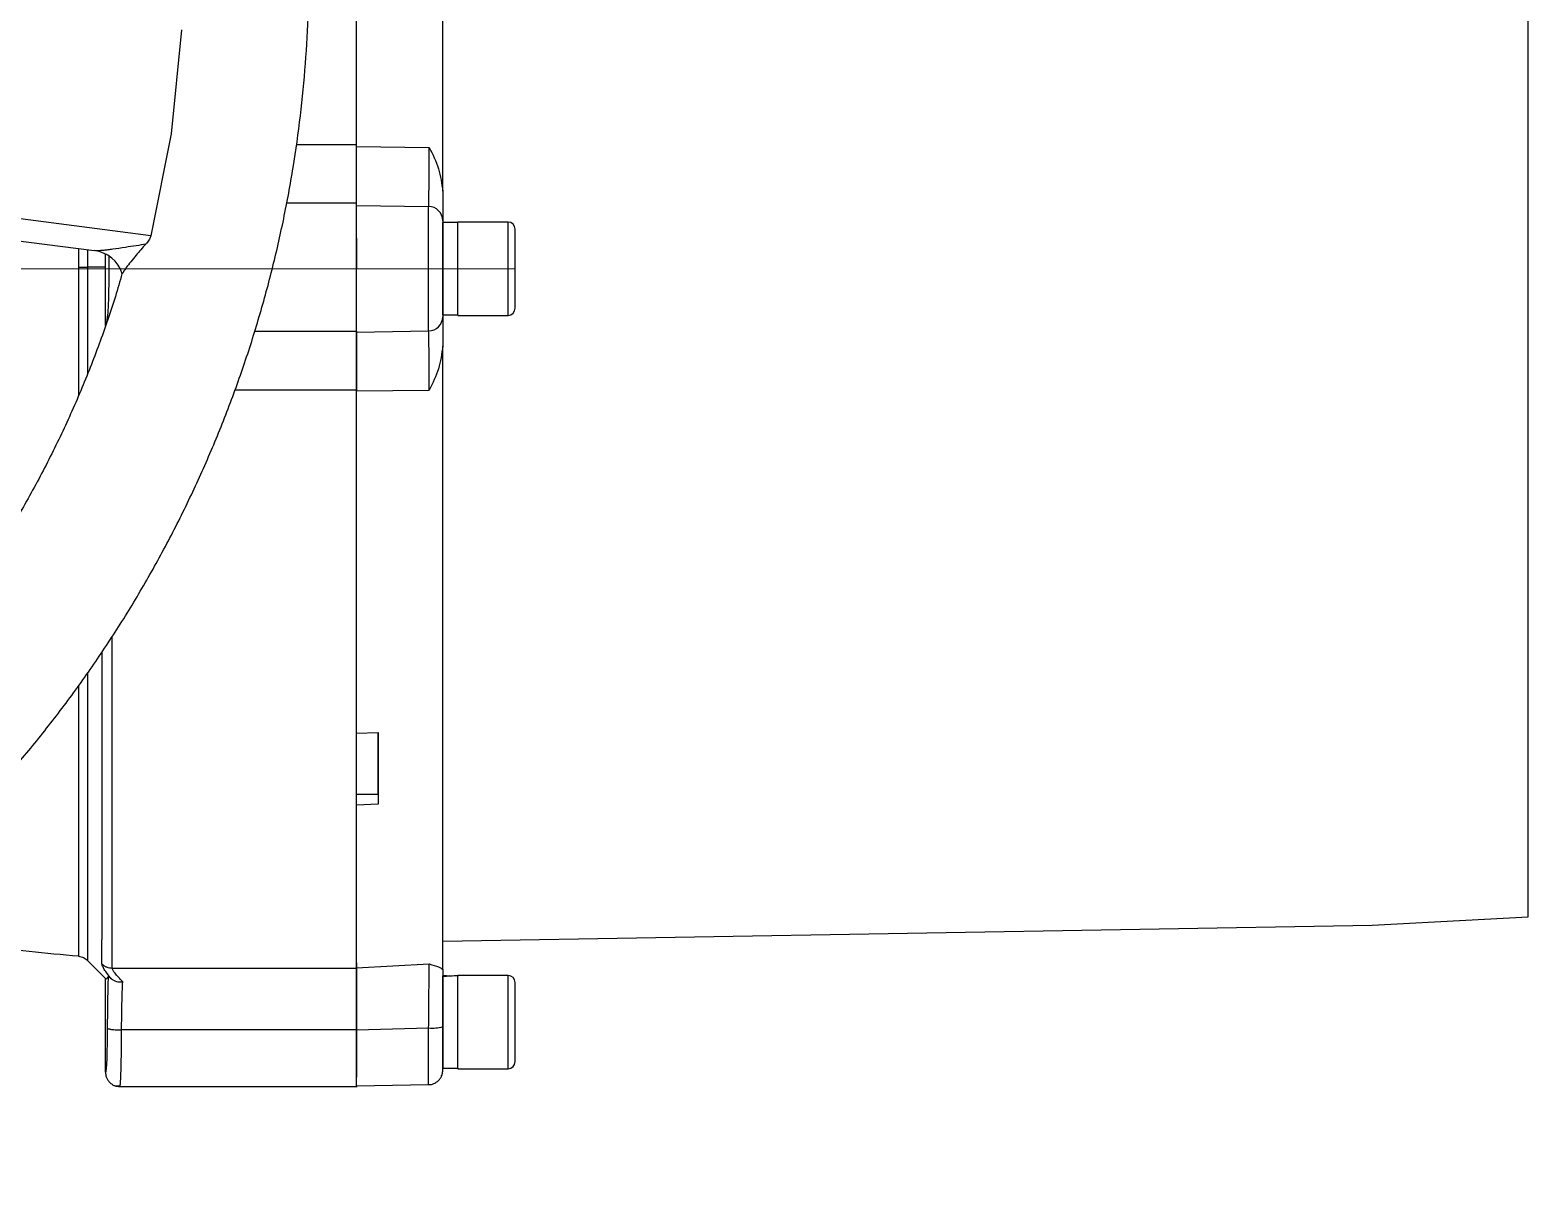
# Model space of a CAD drawing. Header units: millimetres. Extents: x 2687 to 4367, y 1046 to 2234.
# Drawn here: x 3565 to 3773.8, y 1385 to 1547.2 of the extents above; entities that cross this region are included whole.
import ezdxf

# ---------------------------------------------------------------- set-up
doc = ezdxf.new("R2010")
doc.units = ezdxf.units.MM
doc.linetypes.add('CENTER2', pattern=[28.575, 19.05, -3.175, 3.175, -3.175])
doc.layers.add('中心线', color=1, linetype='CENTER2', lineweight=13)

msp = doc.modelspace()

# ---------------------------------------------------------------- linework, layer by layer
at = {"color": 7, "linetype": 'Continuous', "lineweight": 25}
for p, q in [((3586.127, 1547.238), (3584.667, 1532.784)), ((3584.666, 1532.782), (3581.839, 1518.529)), ((3584.667, 1532.784), (3584.666, 1532.782)), ((3602.137, 1531.296), (3610.536, 1531.296)), ((3610.536, 1530.992), (3620.641, 1530.872)), ((3581.839, 1518.529), (3548.007, 1522.931)), ((3610.536, 1523.121), (3600.773, 1523.121)), ((3610.536, 1522.789), (3620.571, 1522.64)), ((3624.636, 1520.403), (3622.536, 1520.403)), ((3631.636, 1520.463), (3624.636, 1520.463)), ((3624.636, 1520.463), (3624.636, 1520.403)), ((3548.386, 1519.788), (3573.97, 1516.489)), ((3571.808, 1514.168), (3571.808, 1516.768)), ((3573.032, 1516.61), (3573.032, 1514.17)), ((3575.536, 1514.175), (3575.536, 1515.974)), ((3575.536, 1514.175), (3575.536, 1515.974)), ((3575.536, 1514.175), (3573.032, 1514.17)), ((3575.536, 1506.066), (3575.536, 1514.175)), ((3610.536, 1509.714), (3610.536, 1509.963)), ((3622.536, 1507.523), (3624.636, 1507.523)), ((3624.636, 1507.463), (3631.636, 1507.463)), ((3596.325, 1505.26), (3610.536, 1505.26)), ((3610.536, 1505.138), (3620.571, 1505.287)), ((3610.536, 1497.049), (3593.557, 1497.049)), ((3610.536, 1496.936), (3620.641, 1497.055)), ((3610.536, 1449.21), (3613.536, 1449.321)), ((3610.536, 1440.749), (3613.536, 1440.749)), ((3613.536, 1440.749), (3613.536, 1439.326)), ((3613.536, 1439.326), (3610.536, 1439.214)), ((3622.536, 1420.223), (3752.062, 1422.484)), ((3752.062, 1422.484), (3773.79, 1423.623)), ((3573.023, 1417.563), (3575.536, 1415.047)), ((3576.456, 1416.493), (3610.536, 1416.493)), ((3610.536, 1417.244), (3610.536, 1416.544)), ((3610.536, 1416.544), (3620.64, 1417.061)), ((3575.536, 1401.964), (3575.536, 1415.048)), ((3622.536, 1413.303), (3622.536, 1415.403)), ((3622.536, 1415.288), (3622.536, 1413.13)), ((3631.636, 1415.463), (3624.636, 1415.463)), ((3610.536, 1407.866), (3577.779, 1407.866)), ((3610.536, 1407.893), (3620.571, 1408.143)), ((3622.536, 1402.523), (3624.636, 1402.523)), ((3624.636, 1402.463), (3631.636, 1402.463)), ((3576.704, 1400.145), (3577.607, 1400.099)), ((3577.535, 1399.964), (3610.536, 1399.964)), ((3577.537, 1399.964), (3577.576, 1400.147)), ((3610.536, 1400.073), (3620.571, 1400.248))]:
    msp.add_line(p, q, dxfattribs=at)
at = {"color": 7, "linetype": 'Continuous', "lineweight": 25, "flags": 128}
for points in [[(3773.79, 1423.623), (3773.79, 1423.631), (3773.79, 1423.884), (3773.79, 1424.485), (3773.79, 1425.434), (3773.79, 1426.726), (3773.79, 1428.356), (3773.79, 1430.318), (3773.791, 1432.605), (3773.791, 1435.207), (3773.791, 1438.114), (3773.791, 1441.316), (3773.791, 1444.799), (3773.791, 1448.551), (3773.791, 1452.556), (3773.791, 1456.8), (3773.791, 1461.265), (3773.791, 1465.934), (3773.791, 1470.79), (3773.791, 1475.813), (3773.791, 1480.984), (3773.791, 1486.283), (3773.791, 1491.689), (3773.791, 1497.182), (3773.791, 1502.739), (3773.791, 1508.341), (3773.791, 1513.964), (3773.791, 1519.587), (3773.791, 1525.188), (3773.791, 1530.746), (3773.791, 1536.238), (3773.791, 1541.645), (3773.791, 1546.944), (3773.791, 1552.115)], [(3620.571, 1505.287), (3620.571, 1505.651), (3620.571, 1506.384), (3620.571, 1507.452), (3620.571, 1508.81), (3620.571, 1510.395), (3620.571, 1512.139), (3620.571, 1513.964), (3620.571, 1515.788), (3620.571, 1517.532), (3620.571, 1519.118), (3620.571, 1520.475), (3620.571, 1521.544), (3620.571, 1522.276), (3620.571, 1522.64)], [(3622.536, 1507.523), (3622.536, 1507.539), (3622.536, 1507.819), (3622.536, 1508.435), (3622.536, 1509.353), (3622.536, 1510.524), (3622.536, 1511.882), (3622.536, 1513.354), (3622.536, 1514.86), (3622.536, 1516.316), (3622.536, 1517.644), (3622.536, 1518.771), (3622.536, 1519.635), (3622.536, 1520.188), (3622.536, 1520.401), (3622.536, 1520.403)], [(3624.636, 1507.523), (3624.636, 1507.507), (3624.636, 1507.507), (3624.636, 1507.855), (3624.636, 1508.533), (3624.636, 1509.503), (3624.636, 1510.713), (3624.636, 1512.099), (3624.636, 1513.585), (3624.636, 1515.092), (3624.636, 1516.538), (3624.636, 1517.845), (3624.636, 1518.943), (3624.636, 1519.772), (3624.636, 1520.288), (3624.636, 1520.463), (3624.636, 1520.463)], [(3624.636, 1507.523), (3624.636, 1507.525), (3624.636, 1507.738), (3624.636, 1508.292), (3624.636, 1509.156), (3624.636, 1510.282), (3624.636, 1511.61), (3624.636, 1513.067), (3624.636, 1514.572), (3624.636, 1516.044), (3624.636, 1517.403), (3624.636, 1518.573), (3624.636, 1519.492), (3624.636, 1520.108), (3624.636, 1520.388), (3624.636, 1520.403)], [(3631.636, 1507.463), (3631.636, 1507.507), (3631.636, 1507.855), (3631.636, 1508.533), (3631.636, 1509.503), (3631.636, 1510.713), (3631.636, 1512.099), (3631.636, 1513.585), (3631.636, 1515.092), (3631.636, 1516.538), (3631.636, 1517.845), (3631.636, 1518.943), (3631.636, 1519.772), (3631.636, 1520.288), (3631.636, 1520.463)], [(3622.536, 1415.403), (3622.536, 1415.227), (3622.536, 1414.709), (3622.536, 1413.876), (3622.536, 1413.096)], [(3622.536, 1402.523), (3622.536, 1402.586), (3622.536, 1402.969), (3622.536, 1403.679), (3622.536, 1404.678), (3622.536, 1405.912), (3622.536, 1407.312), (3622.536, 1408.803), (3622.536, 1410.303), (3622.536, 1411.729), (3622.536, 1413.004), (3622.536, 1414.058), (3622.536, 1414.834), (3622.536, 1415.288)], [(3624.636, 1408.963), (3624.636, 1410.462), (3624.636, 1411.88), (3624.636, 1413.141), (3624.636, 1414.177), (3624.636, 1414.932), (3624.636, 1415.365), (3624.636, 1415.452), (3624.636, 1415.349)], [(3624.636, 1402.523), (3624.636, 1402.552), (3624.636, 1402.869), (3624.636, 1403.519), (3624.636, 1404.466), (3624.636, 1405.66), (3624.636, 1407.034), (3624.636, 1408.514), (3624.636, 1410.018), (3624.636, 1411.465), (3624.636, 1412.774), (3624.636, 1413.876), (3624.636, 1414.709), (3624.636, 1415.227), (3624.636, 1415.403)], [(3631.636, 1408.963), (3631.636, 1410.462), (3631.636, 1411.88), (3631.636, 1413.141), (3631.636, 1414.177), (3631.636, 1414.932), (3631.636, 1415.365), (3631.636, 1415.463)], [(3622.536, 1413.13), (3622.536, 1412.62), (3622.536, 1411.813), (3622.536, 1410.775), (3622.536, 1409.589), (3622.536, 1408.354), (3622.536, 1408.331)], [(3620.571, 1400.248), (3620.571, 1400.442), (3620.571, 1401.013), (3620.571, 1401.936), (3620.571, 1403.171), (3620.571, 1404.662), (3620.571, 1406.345), (3620.571, 1408.143)], [(3624.636, 1402.523), (3624.636, 1402.474), (3624.636, 1402.562), (3624.636, 1402.995), (3624.636, 1403.749), (3624.636, 1404.785), (3624.636, 1406.046), (3624.636, 1407.464), (3624.636, 1408.963)], [(3631.636, 1402.463), (3631.636, 1402.562), (3631.636, 1402.995), (3631.636, 1403.749), (3631.636, 1404.785), (3631.636, 1406.046), (3631.636, 1407.464), (3631.636, 1408.963)]]:
    msp.add_lwpolyline(points, dxfattribs=at)
at = {"color": 7, "linetype": 'Continuous', "lineweight": 25}
for centre, radius, start, end in [((3620.541, 1520.645), 1.995, 0.12481, 89.13021), ((3631.636, 1519.463), 1, 360, 90), ((3573.423, 1511.853), 4.668, 17.58427, 83.2716), ((3571.749, 2178.223), 664.054, 270.005021, 270.110676), ((3631.636, 1508.463), 1, 270, 360), ((3620.541, 1507.282), 1.995, 270.86979, 359.87519), ((3631.636, 1414.463), 1, 360, 90), ((3621.052, 1413.472), 5.35, 264.84154, 286.10398), ((3631.636, 1403.463), 1, 270, 360)]:
    msp.add_arc(centre, radius, start, end, dxfattribs=at)
for centre, major_axis, ratio, start_param, end_param in [((3575.536, 1513.964), (0, 98.916), 0.0000054, 4.6323855, 4.7145267), ((3575.655, 1513.971), (0.007, 98.975), 0.0349473, 3.1091985, 3.2162788), ((3622.536, 1408.963), (11.154, 0), 0.5773521, 1.4765232, 1.5707963), ((3624.636, 1408.963), (11.154, 0), 0.5773521, 1.5707963, 1.760193)]:
    msp.add_ellipse(centre, major_axis=major_axis, ratio=ratio, start_param=start_param, end_param=end_param, dxfattribs=at)
for points, knots in [([(3433.103, 1384.998), (3435.663, 1385.023), (3439.244, 1385.058), (3444.513, 1385.337), (3448.977, 1385.672), (3454.293, 1386.238), (3459.862, 1387.011), (3465.676, 1388.021), (3471.647, 1389.277), (3477.723, 1390.788), (3483.861, 1392.558), (3490.026, 1394.593), (3496.19, 1396.892), (3502.327, 1399.457), (3508.415, 1402.288), (3514.434, 1405.381), (3520.367, 1408.736), (3526.196, 1412.348), (3531.906, 1416.214), (3537.482, 1420.328), (3542.909, 1424.685), (3548.175, 1429.279), (3553.266, 1434.104), (3558.171, 1439.151), (3562.878, 1444.414), (3567.375, 1449.884), (3571.654, 1455.553), (3575.702, 1461.41), (3579.512, 1467.446), (3583.074, 1473.652), (3586.379, 1480.017), (3589.42, 1486.53), (3592.189, 1493.179), (3594.679, 1499.953), (3596.885, 1506.841), (3598.799, 1513.83), (3600.418, 1520.907), (3601.736, 1528.061), (3602.749, 1535.278), (3603.453, 1542.545), (3603.846, 1549.849), (3603.925, 1557.177), (3603.688, 1564.515), (3603.134, 1571.85), (3602.261, 1579.168), (3601.071, 1586.455), (3599.563, 1593.697), (3597.738, 1600.882), (3595.598, 1607.995), (3593.144, 1615.022), (3590.379, 1621.951), (3587.306, 1628.767), (3583.929, 1635.458), (3580.251, 1642.01), (3576.278, 1648.41), (3572.013, 1654.645), (3567.462, 1660.703), (3562.63, 1666.571), (3557.522, 1672.238), (3552.146, 1677.69), (3546.699, 1682.738), (3541.226, 1687.39), (3535.768, 1691.66), (3530.143, 1695.702), (3524.361, 1699.51), (3518.434, 1703.079), (3512.371, 1706.4), (3506.185, 1709.471), (3499.889, 1712.284), (3493.495, 1714.836), (3487.02, 1717.122), (3480.482, 1719.139), (3473.907, 1720.881), (3467.335, 1722.346), (3460.841, 1723.527), (3454.551, 1724.425), (3449.028, 1725.008), (3444.145, 1725.376), (3439.321, 1725.615), (3433.346, 1725.732), (3427.829, 1725.622), (3422.56, 1725.35), (3418.096, 1725.013), (3412.78, 1724.448), (3407.211, 1723.674), (3401.397, 1722.664), (3395.426, 1721.408), (3389.35, 1719.898), (3383.212, 1718.127), (3377.047, 1716.093), (3370.883, 1713.793), (3364.746, 1711.228), (3358.658, 1708.398), (3352.639, 1705.304), (3346.706, 1701.949), (3340.877, 1698.337), (3335.167, 1694.472), (3329.592, 1690.357), (3324.164, 1686), (3318.899, 1681.406), (3313.807, 1676.582), (3308.902, 1671.534), (3304.196, 1666.271), (3299.698, 1660.801), (3295.42, 1655.133), (3291.371, 1649.275), (3287.561, 1643.239), (3283.999, 1637.033), (3280.695, 1630.668), (3277.652, 1624.156), (3274.89, 1617.505), (3272.553, 1611.223), (3271.274, 1607.118), (3270.711, 1605.309)], [0, 0, 0, 0, 0.0102074, 0.014274, 0.021037, 0.0280561, 0.0355867, 0.0434511, 0.0515783, 0.0599113, 0.0684099, 0.0770439, 0.085791, 0.0946336, 0.1035582, 0.112554, 0.1216124, 0.1307262, 0.1398897, 0.1490979, 0.1583469, 0.1676331, 0.1769537, 0.1863062, 0.1956884, 0.2050985, 0.2145348, 0.2239961, 0.233481, 0.2429885, 0.2525178, 0.262068, 0.2716385, 0.2812287, 0.2908382, 0.3004664, 0.3101132, 0.3197782, 0.3294613, 0.3391624, 0.3488814, 0.3586183, 0.3683733, 0.3781464, 0.387938, 0.3977483, 0.4075776, 0.4174265, 0.4272956, 0.4371854, 0.4470968, 0.4570307, 0.4669882, 0.4769704, 0.486979, 0.4970156, 0.5070822, 0.5171812, 0.5273154, 0.5374882, 0.5477037, 0.5569145, 0.5661226, 0.5753266, 0.5845258, 0.5937191, 0.6029052, 0.6120821, 0.6212471, 0.6303962, 0.6395236, 0.6486197, 0.6576679, 0.6666375, 0.6754633, 0.6839789, 0.6919633, 0.6976055, 0.7035012, 0.7112199, 0.7214273, 0.7254939, 0.7322569, 0.739276, 0.7468066, 0.754671, 0.7627982, 0.7711312, 0.7796298, 0.7882638, 0.7970109, 0.8058535, 0.8147781, 0.8237739, 0.8328323, 0.8419461, 0.8511096, 0.8603178, 0.8695668, 0.878853, 0.8881736, 0.8975261, 0.9069083, 0.9163184, 0.9257547, 0.935216, 0.9447009, 0.9542084, 0.9637377, 0.9732879, 0.9828584, 0.9924486, 1, 1, 1, 1]), ([(3610.536, 1531.296), (3610.536, 1534.59), (3610.536, 1541.178), (3610.536, 1550.731), (3610.536, 1559.913), (3610.536, 1568.622), (3610.536, 1576.735), (3610.536, 1583.471), (3610.536, 1587.151), (3610.536, 1588.625)], [0, 0, 0, 0, 0.149957, 0.2999139, 0.4498709, 0.5998278, 0.7497848, 0.8997417, 1, 1, 1, 1]), ([(3610.536, 1522.789), (3610.536, 1523.016), (3610.536, 1523.468), (3610.536, 1525.347), (3610.536, 1527.891), (3610.536, 1529.957), (3610.536, 1530.992)], [0, 0, 0, 0, 0.25006523, 0.49944561, 0.74938637, 1, 1, 1, 1]), ([(3620.571, 1522.64), (3620.577, 1522.737), (3620.588, 1522.921), (3620.6, 1523.523), (3620.611, 1524.139), (3620.618, 1524.681), (3620.63, 1525.775), (3620.638, 1527.734), (3620.64, 1529.841), (3620.641, 1530.872)], [0, 0, 0, 0, 0.14905892, 0.28448604, 0.36525303, 0.43740721, 0.50045229, 0.75546744, 1, 1, 1, 1]), ([(3620.641, 1530.872), (3621.128, 1529.901), (3622.098, 1527.968), (3622.391, 1525.821), (3622.536, 1524.753)], [0, 0, 0, 0, 0.5024427, 1, 1, 1, 1]), ([(3622.536, 1524.753), (3622.536, 1524.201), (3622.536, 1523.099), (3622.536, 1521.879), (3622.536, 1520.993), (3622.536, 1520.764), (3622.536, 1520.649)], [0, 0, 0, 0, 0.250755, 0.4999887, 0.7492331, 1, 1, 1, 1]), ([(3610.536, 1509.875), (3610.536, 1510.249), (3610.536, 1511.527), (3610.536, 1514.229), (3610.536, 1517.459), (3610.536, 1520.278), (3610.536, 1522.383), (3610.536, 1522.875), (3610.536, 1523.121)], [0, 0, 0, 0, 0.0763206, 0.2610565, 0.4457924, 0.6305282, 0.8152641, 1, 1, 1, 1]), ([(3581.839, 1518.529), (3581.786, 1518.373), (3581.657, 1517.994), (3581.383, 1517.633), (3581.201, 1517.431), (3581.154, 1517.379)], [0, 0, 0, 0, 0.3410071, 0.8286347, 1, 1, 1, 1]), ([(3610.536, 1517.963), (3610.536, 1518.078), (3610.536, 1518.341), (3610.536, 1517.98), (3610.536, 1517.05), (3610.536, 1515.632), (3610.536, 1514.52), (3610.536, 1513.964)], [0, 0, 0, 0, 0.1621533, 0.371615, 0.5810766, 0.7905383, 1, 1, 1, 1]), ([(3632.636, 1508.463), (3632.636, 1508.537), (3632.636, 1508.65), (3632.636, 1509.336), (3632.636, 1510.045), (3632.636, 1510.927), (3632.636, 1512.207), (3632.636, 1513.963), (3632.636, 1515.719), (3632.636, 1517), (3632.636, 1517.881), (3632.636, 1518.591), (3632.636, 1519.277), (3632.636, 1519.39), (3632.636, 1519.463)], [0, 0, 0, 0, 0.1197284, 0.1841803, 0.25, 0.3158197, 0.3802716, 0.5, 0.6197284, 0.6841803, 0.75, 0.8158197, 0.8802716, 1, 1, 1, 1]), ([(3581.154, 1517.379), (3580.71, 1517.308), (3579.746, 1517.155), (3578.183, 1516.916), (3576.869, 1516.709), (3575.89, 1516.579), (3575.326, 1516.515), (3574.799, 1516.472), (3574.324, 1516.452), (3574.078, 1516.478), (3573.97, 1516.489)], [0, 0, 0, 0, 0.1610959, 0.3500594, 0.5867226, 0.6799971, 0.7629362, 0.835774, 0.9281692, 1, 1, 1, 1]), ([(3581.154, 1517.379), (3580.69, 1516.869), (3579.639, 1515.713), (3578.588, 1514.356), (3578.028, 1513.526), (3577.885, 1513.283), (3577.872, 1513.26), (3577.873, 1513.263), (3577.873, 1513.263)], [0, 0, 0, 0, 0.296932, 0.6736495, 0.8400755, 0.9606673, 0.9947876, 1, 1, 1, 1]), ([(3571.807, 1496.345), (3571.807, 1499.293), (3571.808, 1505.196), (3571.808, 1511.176), (3571.808, 1514.168)], [0, 0, 0, 0, 0.4994879, 1, 1, 1, 1]), ([(3573.032, 1514.17), (3573.032, 1511.011), (3573.032, 1506.045), (3573.032, 1501.149), (3573.032, 1499.367)], [0, 0, 0, 0, 0.63598219, 1, 1, 1, 1]), ([(3575.989, 1515.686), (3575.993, 1515.134), (3576.002, 1513.74), (3575.982, 1511.38), (3575.933, 1509.289), (3575.863, 1507.782), (3575.811, 1507.434), (3575.783, 1507.244)], [0, 0, 0, 0, 0.1446681, 0.3655212, 0.6066409, 0.7853277, 1, 1, 1, 1]), ([(3577.833, 1513.27), (3577.532, 1512.208), (3576.596, 1508.903), (3574.689, 1503.452), (3572.131, 1496.925), (3569.246, 1490.513), (3566.061, 1484.225), (3562.573, 1478.076), (3558.788, 1472.081), (3554.712, 1466.252), (3550.349, 1460.603), (3545.705, 1455.147), (3540.786, 1449.898), (3535.777, 1445.041), (3530.722, 1440.57), (3525.664, 1436.471), (3520.435, 1432.598), (3515.048, 1428.956), (3509.512, 1425.552), (3503.839, 1422.394), (3498.042, 1419.487), (3492.134, 1416.837), (3486.131, 1414.448), (3480.048, 1412.325), (3473.909, 1410.473), (3467.742, 1408.895), (3461.597, 1407.596), (3455.589, 1406.583), (3450.022, 1405.872), (3445.176, 1405.427), (3440.706, 1405.149), (3436.801, 1405.011), (3434.202, 1405.002), (3433.154, 1404.998)], [0, 0, 0, 0, 0.0170783, 0.0531439, 0.089298, 0.1255445, 0.1618882, 0.1983346, 0.2348901, 0.2715626, 0.3083611, 0.3452967, 0.3823824, 0.4196345, 0.4532144, 0.4867833, 0.5203362, 0.5538698, 0.5873798, 0.6208602, 0.654303, 0.6876965, 0.7210233, 0.7542563, 0.7873511, 0.8202281, 0.8527303, 0.8844984, 0.9144909, 0.939551, 0.9597807, 0.9837802, 1, 1, 1, 1]), ([(3575.783, 1507.244), (3575.765, 1507.161), (3575.73, 1507.001), (3575.697, 1506.655), (3575.681, 1506.491)], [0, 0, 0, 0, 0.5255504, 1, 1, 1, 1]), ([(3622.536, 1507.278), (3622.536, 1507.163), (3622.536, 1506.934), (3622.536, 1506.048), (3622.536, 1504.828), (3622.536, 1503.727), (3622.536, 1503.174)], [0, 0, 0, 0, 0.2507669, 0.5000113, 0.749245, 1, 1, 1, 1]), ([(3610.536, 1496.936), (3610.536, 1497.968), (3610.536, 1500.03), (3610.536, 1502.574), (3610.536, 1504.456), (3610.536, 1504.91), (3610.536, 1505.138)], [0, 0, 0, 0, 0.25004665, 0.49944856, 0.74939592, 1, 1, 1, 1]), ([(3620.641, 1497.055), (3620.64, 1498.089), (3620.639, 1499.482), (3620.634, 1501.016), (3620.63, 1501.896), (3620.624, 1502.735), (3620.614, 1503.561), (3620.602, 1504.344), (3620.588, 1505.006), (3620.577, 1505.19), (3620.571, 1505.287)], [0, 0, 0, 0, 0.2442896, 0.3290361, 0.4144898, 0.500125, 0.5979924, 0.7157703, 0.8510724, 1, 1, 1, 1]), ([(3622.536, 1503.174), (3622.391, 1502.106), (3622.098, 1499.96), (3621.128, 1498.026), (3620.641, 1497.055)], [0, 0, 0, 0, 0.4975573, 1, 1, 1, 1]), ([(3576.456, 1416.493), (3576.457, 1417.099), (3576.459, 1418.299), (3576.463, 1421.065), (3576.466, 1424.431), (3576.47, 1428.818), (3576.473, 1434.358), (3576.477, 1441.156), (3576.48, 1448.541), (3576.482, 1455.721), (3576.484, 1460.638), (3576.484, 1462.742)], [0, 0, 0, 0, 0.1074926, 0.2126392, 0.3154396, 0.4158938, 0.5461536, 0.6722446, 0.7941664, 0.9119185, 1, 1, 1, 1]), ([(3575.041, 1417.07), (3575.042, 1417.626), (3575.044, 1418.718), (3575.048, 1421.162), (3575.051, 1424.063), (3575.054, 1427.399), (3575.056, 1431.074), (3575.059, 1435.627), (3575.062, 1441.14), (3575.065, 1447.654), (3575.068, 1454.09), (3575.07, 1458.513), (3575.07, 1460.583)], [0, 0, 0, 0, 0.1035581, 0.2035099, 0.2998551, 0.392593, 0.4817231, 0.567245, 0.6887335, 0.8021064, 0.9073615, 1, 1, 1, 1]), ([(3573.03, 1457.632), (3573.03, 1456.063), (3573.03, 1451.928), (3573.029, 1445.867), (3573.029, 1439.47), (3573.028, 1433.814), (3573.027, 1428.923), (3573.026, 1424.85), (3573.025, 1421.643), (3573.025, 1419.294), (3573.024, 1417.966), (3573.023, 1417.417), (3573.023, 1417.571), (3573.023, 1417.575)], [0, 0, 0, 0, 0.0633626, 0.1671091, 0.2708556, 0.3746022, 0.4783487, 0.5820952, 0.6858417, 0.7895882, 0.8933347, 0.9970812, 1, 1, 1, 1]), ([(3571.797, 1418.151), (3571.797, 1418.147), (3571.798, 1418.033), (3571.798, 1418.434), (3571.799, 1419.365), (3571.799, 1420.911), (3571.8, 1422.893), (3571.801, 1425.252), (3571.801, 1428.001), (3571.802, 1431.106), (3571.803, 1434.518), (3571.803, 1437.314), (3571.804, 1439.331), (3571.804, 1440.518), (3571.804, 1441.703), (3571.804, 1442.882), (3571.804, 1444.053), (3571.804, 1445.213), (3571.805, 1448.297), (3571.805, 1451.734), (3571.805, 1455.131), (3571.805, 1455.859)], [0, 0, 0, 0, 0.0029077, 0.0949925, 0.1832887, 0.2677958, 0.3485137, 0.4254418, 0.4985799, 0.5759913, 0.6486482, 0.7165502, 0.7383478, 0.7596059, 0.7803246, 0.8005039, 0.8201437, 0.839244, 0.8578049, 0.9695111, 1, 1, 1, 1]), ([(3613.536, 1440.749), (3613.536, 1442.319), (3613.536, 1445.027), (3613.536, 1448.05), (3613.536, 1449.321)], [0, 0, 0, 0, 0.5796371, 1, 1, 1, 1]), ([(3539.542, 1422.043), (3543.224, 1421.517), (3551.66, 1420.313), (3562.418, 1419.041), (3569.5, 1418.391), (3571.8, 1418.179)], [0, 0, 0, 0, 0.34342, 0.7867455, 1, 1, 1, 1]), ([(3571.797, 1418.14), (3572.028, 1418.097), (3572.49, 1418.011), (3572.849, 1417.708), (3573.029, 1417.557)], [0, 0, 0, 0, 0.5000711, 1, 1, 1, 1]), ([(3576.346, 1414.999), (3575.967, 1415.48), (3575.231, 1416.414), (3575.103, 1416.856), (3575.041, 1417.07)], [0, 0, 0, 0, 0.5146876, 1, 1, 1, 1]), ([(3575.041, 1417.07), (3575.138, 1416.985), (3575.333, 1416.812), (3575.686, 1416.632), (3576.064, 1416.514), (3576.326, 1416.5), (3576.456, 1416.493)], [0, 0, 0, 0, 0.2475722, 0.5, 0.7524278, 1, 1, 1, 1]), ([(3577.942, 1414.594), (3577.525, 1415.023), (3576.699, 1415.871), (3576.536, 1416.287), (3576.456, 1416.493)], [0, 0, 0, 0, 0.5050283, 1, 1, 1, 1]), ([(3610.536, 1407.893), (3610.536, 1408.939), (3610.536, 1411.027), (3610.536, 1413.676), (3610.536, 1415.697), (3610.536, 1416.261), (3610.536, 1416.544)], [0, 0, 0, 0, 0.2500652, 0.4994456, 0.7493864, 1, 1, 1, 1]), ([(3620.571, 1408.143), (3620.576, 1408.784), (3620.588, 1410.007), (3620.6, 1411.487), (3620.61, 1412.576), (3620.618, 1413.342), (3620.629, 1414.629), (3620.638, 1416.209), (3620.64, 1416.781), (3620.64, 1417.061)], [0, 0, 0, 0, 0.1490589, 0.284486, 0.365253, 0.4374072, 0.5004523, 0.7554674, 1, 1, 1, 1]), ([(3620.64, 1417.061), (3621.128, 1416.924), (3622.097, 1416.651), (3622.39, 1416.41), (3622.536, 1416.29)], [0, 0, 0, 0, 0.5024427, 1, 1, 1, 1]), ([(3622.536, 1416.29), (3622.536, 1415.756), (3622.536, 1414.691), (3622.536, 1412.735), (3622.536, 1410.606), (3622.536, 1409.091), (3622.536, 1408.331)], [0, 0, 0, 0, 0.250755, 0.4999887, 0.7492331, 1, 1, 1, 1]), ([(3575.906, 1415.272), (3575.89, 1414.791), (3575.858, 1413.829), (3575.822, 1412.09), (3575.793, 1410.181), (3575.785, 1408.8), (3575.781, 1408.111)], [0, 0, 0, 0, 0.2423696, 0.4853152, 0.7431963, 1, 1, 1, 1]), ([(3575.906, 1415.272), (3575.927, 1415.281), (3575.958, 1415.295), (3576.121, 1415.188), (3576.252, 1415.082), (3576.331, 1415.012), (3576.346, 1414.999)], [0, 0, 0, 0, 0.5019977, 0.7519527, 0.9535485, 1, 1, 1, 1]), ([(3576.346, 1414.999), (3576.444, 1414.924), (3576.646, 1414.769), (3577.038, 1414.628), (3577.477, 1414.556), (3577.786, 1414.581), (3577.942, 1414.594)], [0, 0, 0, 0, 0.2386671, 0.4926942, 0.7442037, 1, 1, 1, 1]), ([(3577.779, 1407.866), (3577.784, 1408.483), (3577.794, 1409.742), (3577.828, 1411.536), (3577.876, 1413.231), (3577.919, 1414.134), (3577.942, 1414.594)], [0, 0, 0, 0, 0.2356127, 0.4808109, 0.7356041, 1, 1, 1, 1]), ([(3632.636, 1408.963), (3632.636, 1409.655), (3632.636, 1410.719), (3632.636, 1412), (3632.636, 1412.881), (3632.636, 1413.591), (3632.636, 1414.277), (3632.636, 1414.39), (3632.636, 1414.463)], [0, 0, 0, 0, 0.2394568, 0.3683607, 0.5, 0.6316393, 0.7605432, 1, 1, 1, 1]), ([(3610.536, 1412.963), (3610.536, 1413.078), (3610.536, 1413.341), (3610.536, 1412.98), (3610.536, 1412.05), (3610.536, 1410.632), (3610.536, 1409.52), (3610.536, 1408.964)], [0, 0, 0, 0, 0.1621502, 0.3716126, 0.5810751, 0.7905375, 1, 1, 1, 1]), ([(3575.781, 1408.111), (3575.774, 1407.277), (3575.76, 1405.61), (3575.702, 1403.597), (3575.625, 1402.215), (3575.565, 1402.048), (3575.536, 1401.964)], [0, 0, 0, 0, 0.2501088, 0.5000493, 0.7500207, 1, 1, 1, 1]), ([(3575.781, 1408.111), (3575.816, 1408.08), (3575.889, 1408.018), (3576.357, 1407.937), (3577.022, 1407.88), (3577.533, 1407.871), (3577.779, 1407.866)], [0, 0, 0, 0, 0.2409388, 0.5005407, 0.7598409, 1, 1, 1, 1]), ([(3577.576, 1400.147), (3577.583, 1400.172), (3577.604, 1400.245), (3577.647, 1400.866), (3577.705, 1402.223), (3577.759, 1404.714), (3577.773, 1406.838), (3577.779, 1407.866)], [0, 0, 0, 0, 0.0675681, 0.1998133, 0.4374294, 0.7275623, 1, 1, 1, 1]), ([(3610.536, 1399.967), (3610.536, 1399.966), (3610.536, 1399.772), (3610.536, 1400.456), (3610.536, 1402.059), (3610.536, 1404.684), (3610.536, 1406.806), (3610.536, 1407.866)], [0, 0, 0, 0, 0.00146, 0.251095, 0.50073, 0.750365, 1, 1, 1, 1]), ([(3622.536, 1408.331), (3622.536, 1407.512), (3622.536, 1405.875), (3622.536, 1403.941), (3622.536, 1402.823), (3622.536, 1402.671), (3622.536, 1402.657)], [0, 0, 0, 0, 0.3230439, 0.6460878, 0.9691318, 1, 1, 1, 1]), ([(3632.636, 1403.463), (3632.636, 1403.537), (3632.636, 1403.65), (3632.636, 1404.336), (3632.636, 1405.045), (3632.636, 1405.927), (3632.636, 1407.207), (3632.636, 1408.271), (3632.636, 1408.963)], [0, 0, 0, 0, 0.2394568, 0.3683607, 0.5, 0.6316393, 0.7605432, 1, 1, 1, 1]), ([(3610.536, 1404.963), (3610.536, 1404.92), (3610.536, 1403.854), (3610.536, 1402.413), (3610.536, 1401.588), (3610.536, 1401.27)], [0, 0, 0, 0, 0.0255431, 0.6246336, 1, 1, 1, 1]), ([(3575.536, 1401.964), (3575.556, 1401.748), (3575.588, 1401.395), (3575.806, 1400.931), (3576.075, 1400.572), (3576.42, 1400.287), (3576.9, 1400.031), (3577.287, 1399.991), (3577.537, 1399.964)], [0, 0, 0, 0, 0.2060336, 0.3367467, 0.4847907, 0.6326865, 0.7619928, 1, 1, 1, 1]), ([(3620.564, 1400.277), (3620.64, 1400.27), (3620.945, 1400.241), (3621.423, 1400.428), (3621.893, 1400.748), (3622.199, 1401.11), (3622.383, 1401.455), (3622.48, 1401.752), (3622.521, 1401.98), (3622.533, 1402.13), (3622.535, 1402.206), (3622.536, 1402.235), (3622.536, 1402.241), (3622.536, 1402.243), (3622.536, 1402.245), (3622.536, 1402.246), (3622.536, 1402.248), (3622.536, 1402.259), (3622.536, 1402.327), (3622.536, 1402.577), (3622.536, 1402.657)], [0, 0, 0, 0, 0.0427535, 0.1716137, 0.274933, 0.3619927, 0.4349672, 0.4936953, 0.5372005, 0.5648057, 0.5779833, 0.5802423, 0.5811791, 0.5818638, 0.5828222, 0.5846676, 0.5898798, 0.6180464, 0.8773136, 1, 1, 1, 1]), ([(3576.808, 1400.139), (3576.896, 1400.103), (3577.147, 1399.999), (3577.4, 1400.055), (3577.565, 1400.091)], [0, 0, 0, 0, 0.3495315, 1, 1, 1, 1])]:
    msp.add_open_spline(points, degree=3, knots=knots, dxfattribs=at)
for points in [[(3622.536, 1524.753), (3622.536, 1528.405), (3622.536, 1535.708), (3622.536, 1546.351), (3622.536, 1556.594), (3622.536, 1566.295), (3622.536, 1575.334), (3622.536, 1583.596), (3622.536, 1590.978), (3622.536, 1597.382), (3622.536, 1602.738), (3622.536, 1606.945), (3622.536, 1610.065), (3622.536, 1611.113), (3622.536, 1611.637)], [(3610.536, 1530.992), (3610.536, 1533.906), (3610.536, 1539.733), (3610.536, 1548.228), (3610.536, 1556.456), (3610.536, 1564.328), (3610.536, 1571.828), (3610.536, 1576.421), (3610.536, 1578.718)], [(3610.536, 1523.121), (3610.536, 1523.348), (3610.536, 1523.801), (3610.536, 1525.679), (3610.536, 1528.212), (3610.536, 1530.268), (3610.536, 1531.296)], [(3610.536, 1513.964), (3610.536, 1515.039), (3610.536, 1517.19), (3610.536, 1519.976), (3610.536, 1522.063), (3610.536, 1522.547), (3610.536, 1522.789)], [(3622.536, 1520.649), (3622.536, 1520.483), (3622.536, 1520.15), (3622.536, 1518.576), (3622.536, 1516.445), (3622.536, 1514.791), (3622.536, 1513.964)], [(3610.536, 1505.138), (3610.536, 1505.38), (3610.536, 1505.865), (3610.536, 1507.951), (3610.536, 1510.738), (3610.536, 1512.888), (3610.536, 1513.964)], [(3622.536, 1513.964), (3622.536, 1513.137), (3622.536, 1511.482), (3622.536, 1509.351), (3622.536, 1507.777), (3622.536, 1507.444), (3622.536, 1507.278)], [(3610.536, 1505.26), (3610.536, 1505.029), (3610.536, 1504.567), (3610.536, 1502.678), (3610.536, 1500.136), (3610.536, 1498.078), (3610.536, 1497.049)], [(3622.536, 1416.29), (3622.536, 1416.814), (3622.536, 1417.862), (3622.536, 1420.982), (3622.536, 1425.19), (3622.536, 1430.545), (3622.536, 1436.95), (3622.536, 1444.331), (3622.536, 1452.593), (3622.536, 1461.632), (3622.536, 1471.333), (3622.536, 1481.576), (3622.536, 1492.219), (3622.536, 1499.523), (3622.536, 1503.174)], [(3610.536, 1416.493), (3610.536, 1417.179), (3610.536, 1418.552), (3610.536, 1421.872), (3610.536, 1426.076), (3610.536, 1431.212), (3610.536, 1437.201), (3610.536, 1443.989), (3610.536, 1451.502), (3610.536, 1459.665), (3610.536, 1468.39), (3610.536, 1477.591), (3610.536, 1487.157), (3610.536, 1493.751), (3610.536, 1497.049)], [(3610.536, 1449.21), (3610.536, 1451.506), (3610.536, 1456.099), (3610.536, 1463.6), (3610.536, 1471.471), (3610.536, 1479.7), (3610.536, 1488.194), (3610.536, 1494.022), (3610.536, 1496.936)], [(3610.536, 1440.749), (3610.536, 1442.324), (3610.536, 1445.473), (3610.536, 1448.987), (3610.536, 1450.745)], [(3613.536, 1449.321), (3613.536, 1447.566), (3613.536, 1444.055), (3613.536, 1440.902), (3613.536, 1439.326)], [(3610.536, 1416.544), (3610.536, 1417.132), (3610.536, 1418.307), (3610.536, 1421.06), (3610.536, 1424.507), (3610.536, 1428.708), (3610.536, 1433.553), (3610.536, 1437.327), (3610.536, 1439.214)], [(3610.536, 1416.493), (3610.536, 1416.21), (3610.536, 1415.646), (3610.536, 1413.629), (3610.536, 1410.991), (3610.536, 1408.908), (3610.536, 1407.866)], [(3610.536, 1408.964), (3610.536, 1408.407), (3610.536, 1407.293), (3610.536, 1405.888), (3610.536, 1404.905), (3610.536, 1404.778), (3610.536, 1404.714)], [(3610.536, 1400.073), (3610.536, 1400.187), (3610.536, 1400.414), (3610.536, 1402.178), (3610.536, 1404.731), (3610.536, 1406.839), (3610.536, 1407.893)]]:
    msp.add_open_spline(points, degree=3, dxfattribs=at)
at = {"layer": '中心线', "linetype": 'ByBlock'}
msp.add_line((3632.636, 1513.963), (3422.813, 1513.963), dxfattribs=at)

doc.saveas('drawing.dxf')
